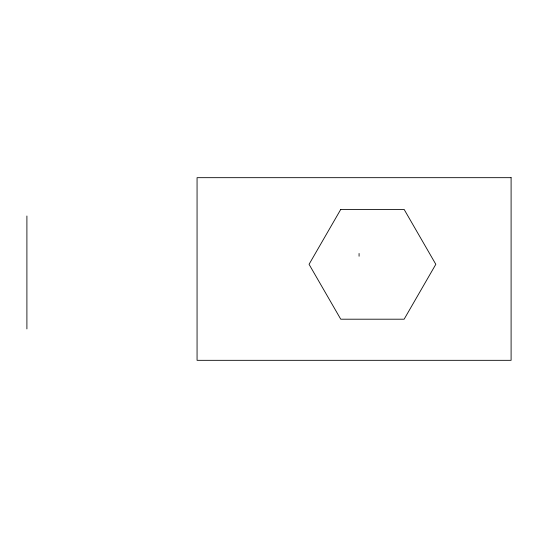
<?xml version="1.0" encoding="UTF-8"?>
<svg xmlns="http://www.w3.org/2000/svg" width="538" height="538" viewBox="0 0 538 538"><rect width="100%" height="100%" fill="white"/><g stroke="black" fill="none" stroke-linecap="round" stroke-linejoin="round"><path stroke-width="0.81" d="M359.075 253.465L359.075 256.229M26.9 216L26.9 328.926M340.749 209.423L309.061 264.313L340.749 319.202L404.132 319.202L435.82 264.313L404.132 209.423L340.749 209.423M511.1 177.674L197.063 177.674L197.063 360.325L511.1 360.325L511.1 177.674"/></g></svg>
